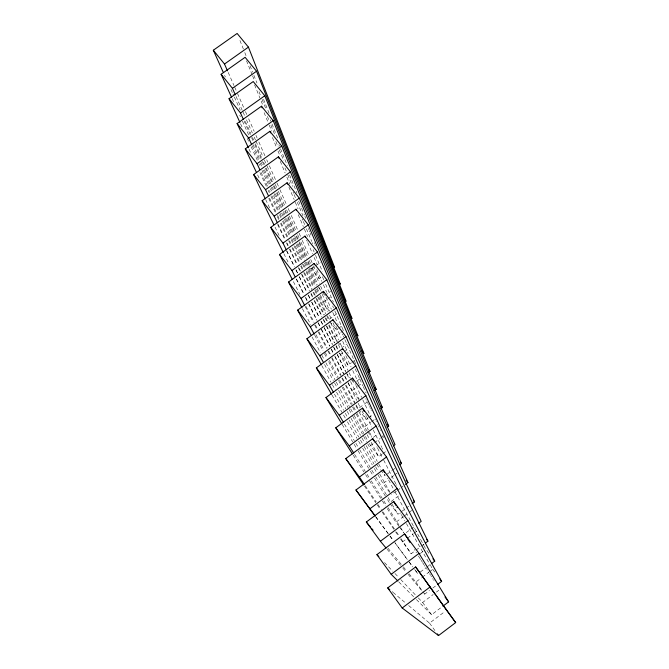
<?xml version="1.0" encoding="UTF-8"?>
<svg xmlns="http://www.w3.org/2000/svg" width="669" height="669" viewBox="0 0 669 669"><rect width="100%" height="100%" fill="white"/><g stroke="black" fill="none" stroke-linecap="round" stroke-linejoin="round"><path stroke-width="0.5" stroke-dasharray="3.35 2.51" d="M416.427 599.558L431.589 614.727L442.125 606.766M408.642 605.537L429.531 623.132L444.969 611.466M420.308 572.012L425.919 567.789M426.722 567.187L430.727 564.176M408.926 573.659L415.842 582.047L421.47 577.824M422.273 577.213L428.704 572.38M429.506 571.778L432.718 569.361L430.911 566.217M424.414 593.804L424.698 594.147L429.54 590.501M432.768 588.076L436.798 585.032M418.309 597.927L422.649 602.468L433.152 594.549M436.38 592.115L438.805 590.284M400.606 539.189L411.176 553.731L415.165 550.738M415.959 550.144L420.751 546.548M421.545 545.954L423.937 544.156M420.308 553.48L423.51 551.08M390.035 503.581L397.971 514.252L405.422 508.691M406.25 508.072L408.734 506.216M398.992 526.394L395.914 522.23L403.382 516.652M404.218 516.033L408.366 512.931M409.194 512.312L411.686 510.455M406.2 532.633L410.365 529.514M411.201 528.886L414.529 526.394M402.479 541.94L406.652 538.813M407.488 538.185L413.333 533.812M414.161 533.193L417.498 530.693M396.424 491.18L391.281 494.5M397.252 490.569L403.014 486.271M398.507 495.997L389.425 502.762L386.883 498.547M369.196 443.422L378.729 456.743L381.991 454.326M382.802 453.724L386.063 451.307M386.707 474.472L391.624 470.825M392.444 470.215L394.902 468.384M389.667 492.426L383.011 483.511L387.945 479.849M391.223 477.407L393.69 475.575M394.509 474.965L396.976 473.134M367.156 430.987L364.212 427.081L370.676 422.306M371.487 421.713L375.526 418.727M373.269 437.417L378.136 433.813M370.409 445.679L373.662 443.271M374.473 442.669L380.159 438.463M380.97 437.861L383.404 436.054M366.93 402.178L358.091 408.7L356.243 405.071M358.718 409.528L366.261 419.496L367.875 418.309M368.686 417.707L372.717 414.73M339.25 352.956L348.089 365.19L351.434 362.732M352.27 362.121L354.779 360.282M356.602 381.23L359.964 378.763M358.893 399.552L352.036 390.52L357.087 386.807M357.923 386.189L362.138 383.094M337.31 341.157L334.266 337.201L340.069 332.961M340.897 332.359L343.389 330.536M337.912 341.951L342.168 347.487L347.161 343.833M340.128 354.779L343.456 352.337M344.292 351.727L349.285 348.064M336.724 313.803L328.479 319.824L326.924 316.487M329.683 321.388L336.315 329.984L337.97 328.772M338.798 328.17L342.102 325.753M311.144 268.06L319.121 278.605L321.572 276.832M324.791 295.547L330.528 291.375M329.324 311.127L322.751 302.631L326.848 299.645M327.668 299.043L331.774 296.058M311.478 268.804L314.731 266.446M315.542 265.861L320.418 262.332M392.151 591.639L392.803 592.19M393.121 592.458L405.531 602.911M398.824 581.938L413.994 597.116M384.541 562.596L392.711 571.15M394.986 573.534L399 577.723M400.764 579.571L416.453 595.987M387.108 549.266L400.514 565.272M402.755 567.956L406.05 571.878M408.04 574.261L422.206 591.162M387.92 548.179L401.375 564.494M403.332 566.869L406.811 571.092M317.675 286.391L321.237 290.965M321.831 291.726L324.197 294.778M346.049 372.549L350.372 378.228M350.991 379.03L353.466 382.275M367.749 431.764L371.872 437.233M376.672 464.487L380.268 469.287M380.87 470.09L385.068 475.692L384.207 474.112M428.846 553.238L425.626 548.764M432.718 569.361L435.093 572.572M399.61 527.222L403.917 533.042M375.61 516.685L388.162 533.645M389.91 536.003L392.971 540.134M394.827 542.643L407.354 559.577L394.953 542.718M409.119 561.952L412.79 566.911M414.68 569.461L417.899 573.818L414.972 569.837M375.894 516.945L388.263 533.678M390.086 536.137L393.063 540.159M409.127 561.876L412.631 566.651M415.842 582.047L422.34 590.919M422.933 591.731L424.698 594.147M422.649 602.468L431.589 614.727M429.531 623.132L434.942 630.583M364.488 486.104L375.794 502.72M377.291 504.919L380.469 509.586M382.124 512.019L393.857 529.263M395.58 531.796L398.858 536.613M365.257 485.694L376.204 501.917M377.851 504.359L381.322 509.494M382.827 511.735L394.819 529.497M396.458 531.93L399.15 535.911M400.865 538.453L411.176 553.731M353.232 455.188L363.919 471.98M365.6 474.622L367.883 478.21M369.472 480.693L380.853 498.572M382.384 500.981L385.57 505.981M387.209 508.557L395.914 522.23M414.387 549.517L414.855 550.261M416.001 552.092L416.453 552.811M418.426 555.947L419.889 558.272M420.09 558.598L420.701 559.568M421.102 560.204L421.495 560.831M421.687 561.149L422.273 562.069M422.657 562.679L423.962 564.77M424.33 565.347L424.874 566.208M425.927 567.897L426.446 568.717M426.956 569.528L427.29 570.063M428.444 571.895L428.921 572.656M429.557 573.668L429.866 574.161M430.016 574.403L430.627 575.373M431.079 576.093L431.522 576.795M432.676 578.635L433.244 579.53M433.796 580.408L434.064 580.843M354.595 454.402L365.307 471.453M367.122 474.329L369.572 478.235M371.262 480.927L382.225 498.372M383.872 500.989L386.506 505.179M388.028 507.604L399.025 525.106M400.606 527.632L403.808 532.725M342.21 424.472L352.672 441.816M354.152 444.275L356.677 448.464M358.082 450.789L368.652 468.317M370.4 471.219L372.942 475.416M374.573 478.134L385.344 495.997M344.451 424.062L354.294 440.654M355.883 443.313L358.191 447.21M359.688 449.727L370.266 467.564M371.822 470.182L374.23 474.237M375.685 476.696L386.439 494.817M388.087 497.594L390.571 501.792M392.101 504.359L397.971 514.252M331.991 395.011L341.943 412.271M343.548 415.056L345.898 419.129M347.428 421.779L356.97 438.329M358.601 441.164L361.135 445.562M362.673 448.23L372.265 464.863M374.322 468.434L376.555 472.314M378.002 474.823L383.011 483.511M400.221 512.805L400.514 513.307M401.082 514.302L401.367 514.787M401.643 515.281L404.887 520.917M406.426 523.593L429.833 564.343M429.975 564.577L430.652 565.757M334.441 394.091L343.59 410.256M345.296 413.275L347.378 416.946M349.001 419.814L358.743 437.033M360.474 440.085L362.815 444.224M364.12 446.532L373.979 463.943M375.61 466.828L378.244 471.478M379.766 474.17L389.626 491.581M321.772 365.55L331.038 382.25M332.342 384.6L335.311 389.943M336.549 392.176L345.806 408.859M347.253 411.452L349.703 415.875M351.066 418.342L360.549 435.427M362.013 438.061L364.563 442.661M366.211 445.629L375.518 462.404M324.54 364.471L333.279 380.536M334.651 383.061L336.892 387.167M338.631 390.37L347.955 407.505M349.093 409.587L351.309 413.668M352.755 416.31L362.406 434.047M363.635 436.313L366.612 441.783M367.766 443.898L377.291 461.401M378.738 464.069L381.539 469.212M387.627 478.151L387.953 478.761M388.605 479.974L393.573 489.198M395.028 491.907L414.688 528.435M414.872 528.786L420.55 539.339M420.717 539.64L422.883 543.663M423.176 544.215L423.77 545.319M423.92 545.586L424.639 546.933M424.782 547.2L425.484 548.505M312.072 337.051L320.434 352.613M321.831 355.214L324.557 360.298M325.887 362.774L335.06 379.85M336.231 382.032L338.531 386.314M340.396 389.784L349.419 406.585M350.715 409.002L352.923 413.116M354.16 415.416L363.852 433.462M365.425 436.397L367.716 440.662M314.756 335.211L322.976 350.824M324.432 353.592L326.807 358.107M328.663 361.628L337.352 378.144M338.581 380.469L340.981 385.018M342.152 387.251L351.258 404.553M352.613 407.128L354.93 411.535M356.217 413.986L365.466 431.555M367.122 434.691L369.514 439.249M371.069 442.192L378.729 456.743M302.43 308.71L310.709 324.574M316.002 334.717L324.039 350.113M325.31 352.546L327.793 357.305M329.407 360.399L338.129 377.115M339.559 379.841L341.984 384.499M343.339 387.1L352.203 404.068M353.675 406.894L355.691 410.749M357.095 413.442L364.212 427.081M305.097 306.293L313.184 322.115M314.723 325.117L316.73 329.048M318.21 331.933L326.589 348.315M327.91 350.899L330.486 355.941M331.749 358.4L340.429 375.376M341.909 378.278L344.435 383.212M345.488 385.277L354.687 403.256M355.908 405.648L357.999 409.729M359.161 412.012L368.326 429.924M369.572 432.366L372.223 437.551M376.848 446.741L377.216 447.452M377.575 448.155L382.392 457.571M383.697 460.121L396.04 484.239M396.291 484.741L396.55 485.234M293.398 281.632L299.929 294.469M306.059 306.502L314.112 322.316M315.459 324.967L317.666 329.307M318.962 331.857L327.158 347.947M328.705 350.982L330.979 355.44M332.083 357.631L341.131 375.384M342.428 377.943L344.66 382.317M346.208 385.369L354.896 402.42M283.882 253.676L289.041 264.038M296.584 279.19L304.086 294.243M305.516 297.12L307.389 300.883M308.777 303.667L317.081 320.351M318.327 322.851L320.367 326.94M321.563 329.349L329.884 346.049M331.314 348.917L333.756 353.817M335.119 356.552L343.741 373.879M344.945 376.287L347.002 380.41M348.148 382.718L352.036 390.52M296.133 278.889L303.45 293.566M305.599 297.872L307.18 301.033M308.727 304.144L316.596 319.916M317.992 322.726L320.284 327.308M321.179 329.115L329.683 346.166M331.289 349.377L333.639 354.077M334.784 356.385L343.414 373.687M344.761 376.396L346.743 380.36M348.039 382.952L356.769 400.455M358.166 403.265L360.357 407.647M361.946 410.841L366.261 419.496M365.751 414.721L366.144 415.533M366.537 416.327L371.805 427.048M373.235 429.95L381.765 447.302M382.074 447.921L382.676 449.15M286.717 250.716L294.335 266.337M296.024 269.783L297.672 273.178M299.302 276.506L306.544 291.358M308.518 295.405L309.973 298.382M311.879 302.288L319.548 318.009M321.262 321.513L322.943 324.958M324.181 327.501L332.376 344.292M333.848 347.311L336.014 351.743M337.419 354.629L345.689 371.579M346.935 374.13L348.758 377.876M350.548 381.531L359.111 399.075M275.026 227.126L279.793 236.885M286.566 250.758L294.46 266.923M295.974 270.008L297.454 273.052M299.403 277.041L306.82 292.228M308.15 294.945L310.324 299.403M311.603 302.02L319.314 317.817M320.861 320.978L323.119 325.611M324.231 327.885L332.292 344.384M333.614 347.094L336.198 352.387M337.151 354.327L345.48 371.404M265.643 199.546L269.992 208.611M277.643 224.558L284.793 239.469M286.374 242.772L287.938 246.016M289.476 249.228L296.835 264.556M298.24 267.5L300.088 271.346M301.451 274.19L309.254 290.438M310.901 293.875L312.916 298.081M314.112 300.565L322.032 317.073M323.102 319.314L325.218 323.712M326.255 325.87L334.425 342.896M335.963 346.107L338.071 350.497M278.036 224.182L285.329 239.418M287.076 243.064L288.222 245.464M289.92 249.019L297.496 264.849M299.051 268.085L300.573 271.279M302.079 274.424L309.722 290.388M311.085 293.248L312.875 296.986M314.631 300.657L322.14 316.337M323.721 319.648L325.276 322.893M326.807 326.087L334.734 342.662M336.097 345.505L338.43 350.38M339.727 353.098L347.98 370.333M349.126 372.733L351.376 377.425M352.739 380.285L353.006 380.845M353.282 381.414L353.817 382.526M355.072 383.605L355.498 384.508M355.925 385.394L361.611 397.344M362.774 399.778L371.027 417.13M257.607 174.885L259.547 178.983M268.762 198.501L275.628 213.043M277.284 216.547L278.914 219.992M280.52 223.387L287.202 237.545M288.69 240.689L290.154 243.792M292.069 247.856L299.403 263.377M300.716 266.162L302.447 269.824M303.718 272.526L311.813 289.66M312.967 292.102L314.865 296.116M315.977 298.483L323.771 314.974M325.117 317.825L327.091 322.015M328.705 325.427L334.266 337.201M269.507 198.108L275.804 211.496M277.627 215.368L279.416 219.173M281.181 222.919L287.946 237.311M289.577 240.765L290.639 243.039M292.746 247.522L299.796 262.499M301.242 265.576L303.132 269.607M304.537 272.576L312.089 288.632M313.778 292.228L315.433 295.757M316.663 298.357L324.423 314.856M325.895 317.992L327.701 321.831M329.115 324.841L337.134 341.892M338.397 344.577L340.253 348.524M341.466 351.1L348.089 365.19M249.044 149.195L251.034 153.477M259.923 172.569L266.471 186.626M268.194 190.322L269.323 192.756M271.004 196.368L278.003 211.404M279.558 214.741L281.089 218.027M282.594 221.272L289.368 235.823M291.232 239.811L292.604 242.755M293.95 245.665L301.293 261.42M302.53 264.088L304.562 268.453M306.159 271.873L313.385 287.394M314.831 290.513L316.613 294.343M317.666 296.601L325.661 313.769M261.127 172.477L267.6 186.459M269.473 190.506L270.092 191.836M271.923 195.8L278.965 211.003M280.094 213.444L281.774 217.065M283.422 220.619L290.279 235.438M291.801 238.716L293.298 241.952M295.263 246.192L301.844 260.408M303.642 264.297L305.415 268.118M306.72 270.937L314.187 287.068M315.375 289.627L317.708 294.661M318.854 297.128L326.104 312.799M327.484 315.776L329.516 320.158M330.846 323.027L338.673 339.927M340.145 343.122L342.168 347.487M345.831 355.624L351.058 366.905M352.722 370.492L359.378 384.859M365.784 398.674L366.119 399.41M366.788 400.856L367.122 401.576M367.457 402.286L368.109 403.708M368.435 404.411L368.761 405.113M369.405 406.501L369.723 407.187M370.041 407.873L370.358 408.558M370.986 409.913L371.303 410.59M375.217 419.028L375.501 419.664M376.078 420.91L376.371 421.529M377.784 424.572L378.06 425.175M378.612 426.37L378.888 426.964M380.243 429.883L380.51 430.46M382.86 435.527L383.111 436.079M383.621 437.175L383.872 437.718M240.564 123.782L242.621 128.239M247.279 138.374L248.575 141.209M251.134 146.779L257.306 160.2M259.095 164.097L259.689 165.385M262.022 170.47L268.754 185.129M270.376 188.658L271.447 190.983M273.554 195.574L280.144 209.915M281.607 213.102L283.054 216.246M284.484 219.348L291.776 235.22M293.089 238.072L294.812 241.827M296.083 244.595L303.392 260.509M304.562 263.051L306.477 267.215M307.974 270.485L315.149 286.089M316.521 289.075L318.536 293.457M319.849 296.325L322.751 302.631M252.196 145.775L258.886 160.418M260.174 163.244L261.454 166.046M263.343 170.194L270.033 184.836M271.204 187.404L272.367 189.954M274.089 193.726L280.721 208.235M282.836 212.876L283.882 215.167M285.437 218.562L292.37 233.757M294.268 237.913L295.673 240.982M297.053 244.001L304.537 260.392M305.382 262.24L307.456 266.78M308.677 269.465L316.077 285.663M317.19 288.105L319.381 292.897M320.451 295.246L327.944 311.662M329.566 315.199L331.147 318.67M333.011 322.742L336.315 329.984M335.855 326.213L340.947 337.46M342.72 341.374L348.214 353.491M355.197 368.912L357.739 374.515M358.099 375.301L359.496 378.403M359.847 379.164L362.882 385.879M363.217 386.607L366.11 392.987M232.185 98.636L233.59 101.738M239.745 115.285L240.414 116.757M242.387 121.114L248.768 135.155M253.041 144.571L260.032 159.975M261.161 162.458L262.273 164.917M264.472 169.759L270.836 183.766M272.367 187.144L273.378 189.377M275.377 193.776L281.624 207.532M283.48 211.613L284.843 214.624M286.641 218.587L293.532 233.757M294.778 236.5L296.81 240.982M298.014 243.625L304.93 258.861M306.402 262.106L308.208 266.086M309.279 268.436L316.755 284.91M244.076 120.938L250.256 134.653M251.594 137.613L252.907 140.54M254.864 144.864L261.144 158.804M262.365 161.505L264.163 165.502M265.35 168.136L272.224 183.373M273.328 185.823L274.967 189.461M276.581 193.04L283.313 207.959M284.81 211.279L285.788 213.461M287.737 217.768L294.703 233.238M296.049 236.207L297.805 240.104M299.102 242.981L306.151 258.61M307.732 262.123L309.287 265.585M310.441 268.135L317.775 284.4M319.172 287.494L321.229 292.052M322.241 294.293L329.608 310.642M224.608 75.371L225.336 76.977M230.964 89.504L232.327 92.556M233.013 94.07L233.69 95.575M234.359 97.08L240.263 110.226M245.297 121.424L250.724 133.507M252.481 137.421L253.635 139.997M255.349 143.818L261.437 157.374M263.578 162.132L264.631 164.482M266.195 167.961L272.735 182.52M274.19 185.765L275.628 188.967M277.041 192.12L283.873 207.323M285.186 210.258L286.917 214.105M288.188 216.948L295.146 232.427M296.71 235.923L298.257 239.36M299.403 241.902L306.686 258.142M308.083 261.245L309.797 265.058M236.09 96.52L242.421 110.72M243.098 112.25L244.461 115.294M246.468 119.801L252.305 132.905M254.195 137.137L255.433 139.913M256.051 141.301L263.193 157.34M264.347 159.924L266.053 163.746M267.174 166.263L273.68 180.864M275.252 184.393L276.799 187.864M278.329 191.284L285.178 206.654M286.591 209.823L287.979 212.951M289.359 216.037L296.392 231.817M297.655 234.66L299.319 238.39M300.958 242.061L307.615 256.996M309.111 260.366L310.951 264.498M312.038 266.939L319.314 283.255M320.635 286.215L322.257 289.861M324.164 294.134L324.482 294.845M325.995 297.145L331.372 309.245M332.786 312.415L337.31 322.6M337.745 323.587L338.188 324.565M342.419 334.099L342.829 335.018M343.239 335.938L343.64 336.85M344.853 339.568L355.599 363.752M228.238 72.495L233.999 85.565M234.702 87.162L236.793 91.896M237.478 93.459L244.16 108.621M245.456 111.556L246.744 114.466M248.642 118.773L254.17 131.308M255.959 135.364L257.13 138.031M258.878 141.987L265.058 156.011M266.688 159.707L267.767 162.141M269.356 165.753L276.013 180.847M276.999 183.089L278.471 186.408M279.918 189.695L286.876 205.467M288.214 208.502L289.526 211.496M291.266 215.435L297.922 230.529M299.127 233.247L301.092 237.712M302.254 240.347L309.304 256.336M310.725 259.555L312.465 263.511M313.493 265.844L319.121 278.605M316.788 269.632L321.914 281.365M323.395 284.751L326.748 292.437M332.652 305.942L333.53 307.941M334.818 310.893L344.067 332.058M306.628 240.029L307.18 241.317M307.732 242.596L312.557 253.794M314.104 257.398L317.131 264.422M322.425 276.715L323.821 279.943M325.636 284.166L333.363 302.112M298.274 214.69L303.3 226.532M304.387 229.082L307.564 236.558M313.134 249.646L314.104 251.937M315.551 255.341L322.441 271.547M288.916 187.103L294.159 199.579M295.288 202.264L298.056 208.853M302.329 219.014L302.848 220.26M303.366 221.489L304.905 225.152M306.419 228.756L311.771 241.484M312.247 242.604L312.716 243.725M280.286 161.321L285.111 172.928M286.867 177.143L289.727 184.017M293.055 192.028L293.607 193.333M294.143 194.637L295.757 198.501M297.337 202.306L302.932 215.753M308.217 228.464L308.685 229.584M309.153 230.696L309.613 231.809M310.073 232.912L310.985 235.103M314.104 242.613L314.547 243.667M314.982 244.712L315.417 245.749M272.434 137.513L276.774 148.05M277.986 150.985L279.776 155.325M284.969 167.927L286.65 172M287.754 174.676L292.579 186.375M298.667 201.152L301.1 207.055M301.585 208.218L303.475 212.809M303.943 213.946L304.412 215.075M304.872 216.196L305.792 218.429M264.113 112.66L268.578 123.581M269.206 125.111L271.664 131.132M275.845 141.36L278.17 147.038M279.308 149.831L283.765 160.711M289.593 174.969L297.044 193.19M254.588 84.904L259.873 97.925M261.161 101.094L263.059 105.786M267.383 116.431L269.181 120.872M270.953 125.245L274.992 135.188M278.881 144.78L279.425 146.118M280.512 148.786L287.285 165.477M246.501 60.754L251.92 74.2M252.581 75.84L253.894 79.093M259.003 91.762L260.86 96.378M262.081 99.413L266.262 109.791M270.301 119.801L270.87 121.206M271.99 123.991L277.961 138.809M239.962 40.525L243.424 49.155M244.779 52.55L246.125 55.895M250.064 65.738L252.623 72.127M253.886 75.279L256.971 82.998M263.511 99.313L269.691 114.759"/><path stroke-width="1" d="M438.555 635.55L455.673 622.588L415.633 566.936L387.719 587.909L402.203 607.996L438.555 635.55L437.35 633.894M442.937 606.156L448.615 601.866L419.02 553.414L404.594 533.929L376.923 554.634L391.189 574.295L397.93 581.043M431.53 563.574L434.741 561.157L397.143 488.495L383.136 469.814L355.958 489.992L375.242 516.192M402.203 607.996L430.284 586.838M437.601 584.43L441.632 581.394L407.973 520.641L393.765 501.558L366.336 522.004L380.393 541.254L386.097 548.062M425.534 542.96L427.926 541.171L386.523 456.969L372.717 438.663L345.773 458.6L363.76 485.025M391.189 574.295L419.02 553.414M412.054 503.74L414.537 501.884L365.868 395.672L352.454 378.102L325.979 397.553L341.775 423.753M380.393 541.254L407.973 520.641M418.694 523.283L421.194 521.41L376.095 426.028L362.489 408.098L335.779 427.792L352.429 453.933M369.815 508.85L397.143 488.495M405.489 484.431L407.956 482.592L355.833 365.876L342.603 348.658L316.353 367.883L331.531 394.208M393.397 445.863L395.028 444.659L336.298 307.916L323.436 291.375L297.621 310.14L311.035 335.119M364.454 484.507L359.429 477.064L386.523 456.969M399.819 464.729L401.459 463.517L345.973 336.632L332.928 319.757L306.904 338.748L321.287 364.664M353.725 453.022L349.243 445.88L376.095 426.028M387.058 427.215L388.681 426.019L326.798 279.726L314.104 263.502L288.515 282.05L301.886 307.665M343.532 422.507L339.242 415.282L365.868 395.672M374.581 390.545L376.187 389.366L308.3 224.826L295.949 209.23L270.769 227.36L283.288 252.489M380.786 408.776L382.4 407.588L317.466 252.029L304.947 236.124L279.567 254.463L292.261 279.408M333.463 392.369L329.432 385.252L355.833 365.876M368.368 372.583L370.049 371.354L299.302 198.108L287.101 182.804L262.139 200.725L273.805 224.617M323.512 362.581L319.807 355.774L345.973 336.632M314.221 334.182L310.349 326.832L336.298 307.916M344.51 302.463L346.157 301.267L264.807 95.742L253.225 81.551L229.049 98.703L239.878 122.276M304.529 305.189L301.067 298.416L326.798 279.726M294.954 276.531L291.952 270.51L317.466 252.029M286.106 249.462L282.995 243.098L308.3 224.826M277.409 222.869L274.198 216.162L299.302 198.108M265.008 198.225L253.651 174.559L278.413 156.83L290.455 171.849L363.978 353.533L362.121 351.15M268.202 195.34L265.551 189.703L290.455 171.849M256.302 172.125L245.306 148.836L269.875 131.308L281.758 146.043L357.974 335.922L356.744 334.349M259.789 169.583L257.063 163.704L281.758 146.043M243.374 119.375L240.506 113.019L264.807 95.742M248.375 147.757L237.11 123.556L261.479 106.22L273.211 120.679L352.036 318.494L350.815 316.939M251.511 144.27L248.709 138.14L273.211 120.679M235.371 94.898L232.436 88.316L256.545 71.232L245.113 57.3L221.121 74.267L231.474 97.072M227.493 70.822L224.5 64.032L248.425 47.123L237.127 33.45L213.327 50.234L223.162 72.135M387.719 587.909L389.81 589.665M376.923 554.634L378.83 556.625M366.336 522.004L366.754 522.506M367.172 523.007L368.803 524.981M369.196 525.466L370.777 527.381M371.939 528.786L372.315 529.254M372.7 529.714L373.076 530.166M213.327 50.234L224.5 64.032M221.121 74.267L232.436 88.316M229.049 98.703L240.506 113.019M237.11 123.556L248.709 138.14M245.306 148.836L257.063 163.704M333.321 265.744L334.609 267.366L248.425 47.123M338.564 281.95L340.354 284.225L256.545 71.232M253.651 174.559L265.551 189.703M262.139 200.725L274.198 216.162M270.769 227.36L282.995 243.098M368.803 369.74L370.049 371.354M279.567 254.463L291.952 270.51M374.933 387.736L376.187 389.366M288.515 282.05L301.067 298.416M381.129 405.932L382.4 407.588M387.493 424.464L388.681 426.019M297.621 310.14L310.349 326.832M306.904 338.748L319.807 355.774M400.254 461.919L401.459 463.517M406.133 480.166L407.956 482.592M316.353 367.883L329.432 385.252M413.308 500.253L414.537 501.884M325.979 397.553L339.242 415.282M426.671 539.49L427.926 541.171M335.779 427.792L349.243 445.88M432.968 558.782L434.741 561.157M439.851 578.986L441.632 581.394M345.773 458.6L359.429 477.064M445.01 596.991L448.615 601.866M355.958 489.992L374.899 515.598M446.591 610.237L455.673 622.588M415.633 566.936L420.341 573.517M420.575 573.843L424.313 579.078M424.522 579.362L426.145 581.637M426.546 582.189L427.7 583.811M427.892 584.079L429.005 585.634M429.189 585.885L429.548 586.395M429.899 586.889L430.953 588.36M431.12 588.595L431.463 589.071M431.798 589.548L432.952 591.153M433.111 591.379L434.373 593.144M434.524 593.361L435.728 595.042M436.456 596.062L437.727 597.835M437.861 598.027L439.073 599.717M439.199 599.901L439.592 600.444M439.851 600.804L440.98 602.384M441.222 602.727L442.41 604.391M442.527 604.55L442.87 605.035M443.213 605.512L444.316 607.059M444.534 607.36L445.788 609.116M445.889 609.258L446.298 609.819M404.594 533.929L405.473 535.334M405.765 535.794L406.903 537.608M407.739 538.938L408.015 539.381M408.291 539.816L408.567 540.251M409.102 541.104L409.369 541.53M409.637 541.957L409.896 542.375M393.765 501.558L394.735 503.255M395.061 503.816L396.015 505.471M396.943 507.102L397.252 507.637M383.136 469.814L384.558 472.448M372.717 438.663L373.871 440.921M362.489 408.098L363.317 409.788M363.727 410.624L364.137 411.452M352.454 378.102L353.341 379.959M342.603 348.658L343.072 349.678M332.928 319.757L333.421 320.852M323.436 291.375L323.955 292.545M314.104 263.502L314.647 264.74M304.947 236.124L305.507 237.436M295.949 209.23L296.534 210.61M287.101 182.804L287.712 184.243M278.413 156.83L279.04 158.336M269.875 131.308L270.519 132.872M261.479 106.22L262.148 107.843"/></g></svg>
